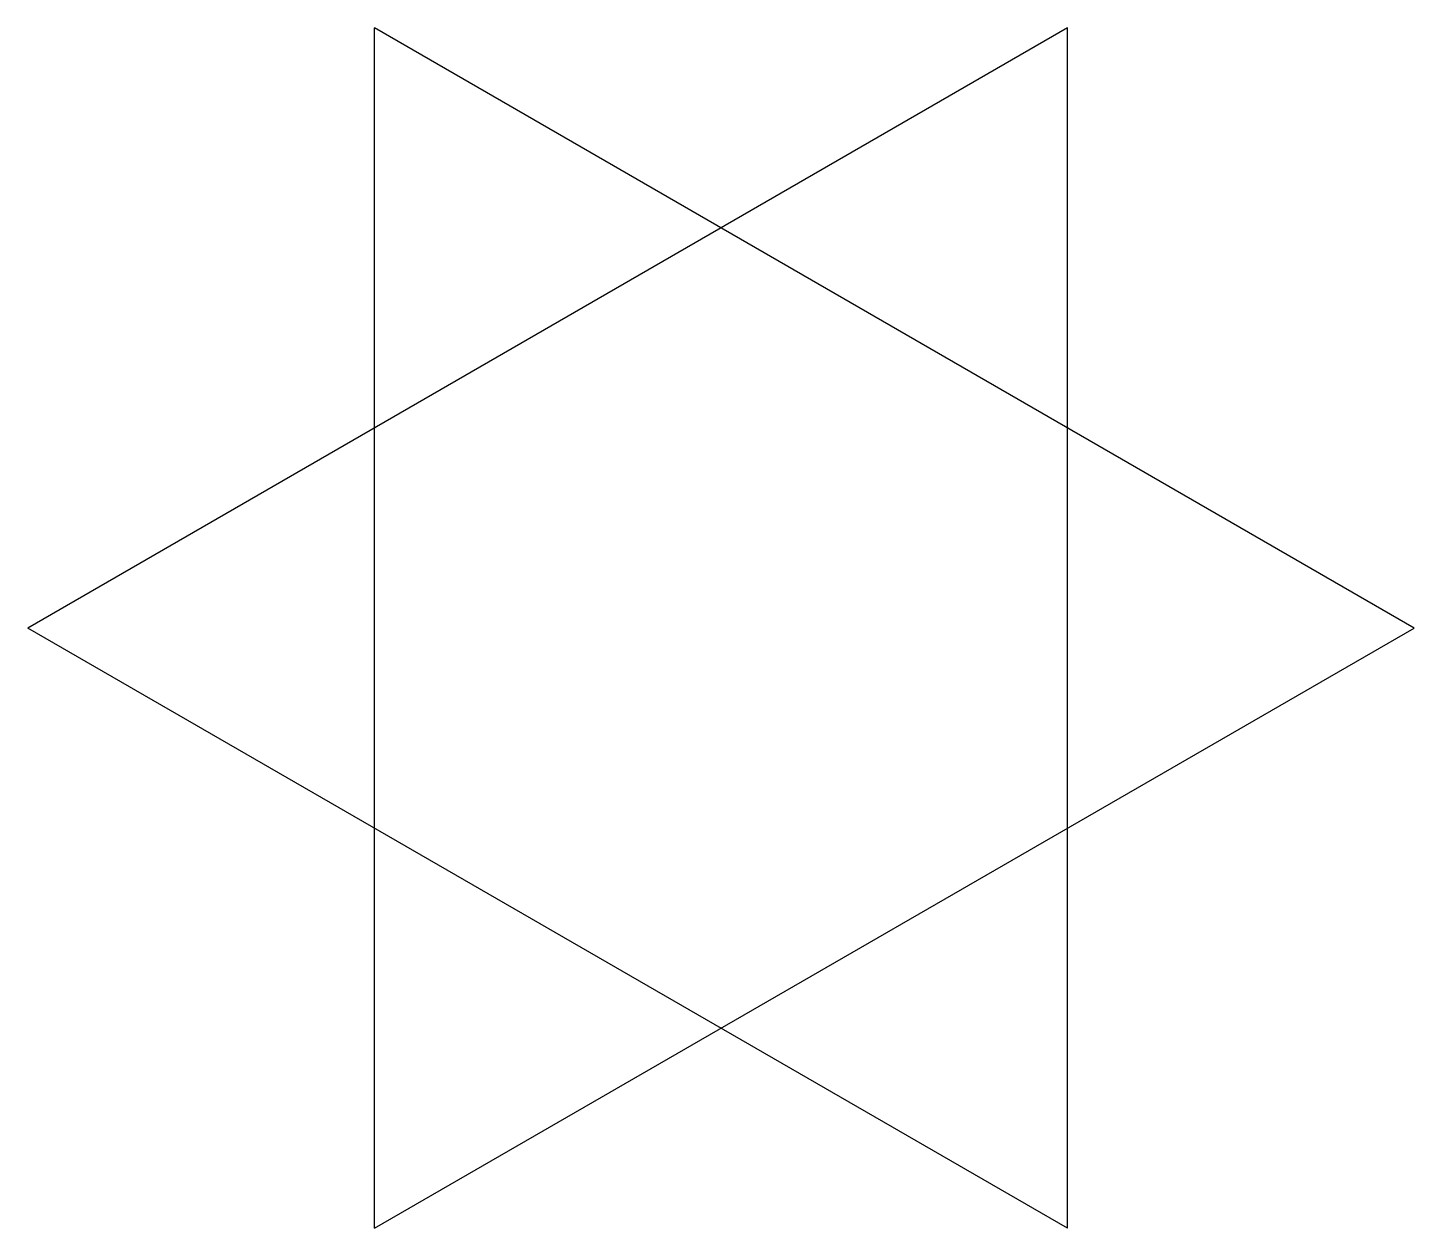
# Model space of a CAD drawing. Header units: millimetres. Extents: x -3.46 to 3.46, y -3 to 3.
import ezdxf

# ---------------------------------------------------------------- set-up
doc = ezdxf.new("R2010")
doc.units = ezdxf.units.MM
doc.layers.add('SYMB_FIL_FIN', color=1, linetype='Continuous')

msp = doc.modelspace()

# ---------------------------------------------------------------- linework, layer by layer
at = {"layer": 'SYMB_FIL_FIN'}
for p, q in [((1.7321, 3), (-3.4641, 0)), ((-1.7321, -3), (-1.7321, 3)), ((3.4641, 0), (-1.7321, 3)), ((1.7321, -3), (1.7321, 3)), ((1.7321, -3), (-3.4641, 0)), ((-1.7321, -3), (3.4641, 0))]:
    msp.add_line(p, q, dxfattribs=at)

doc.saveas('drawing.dxf')
